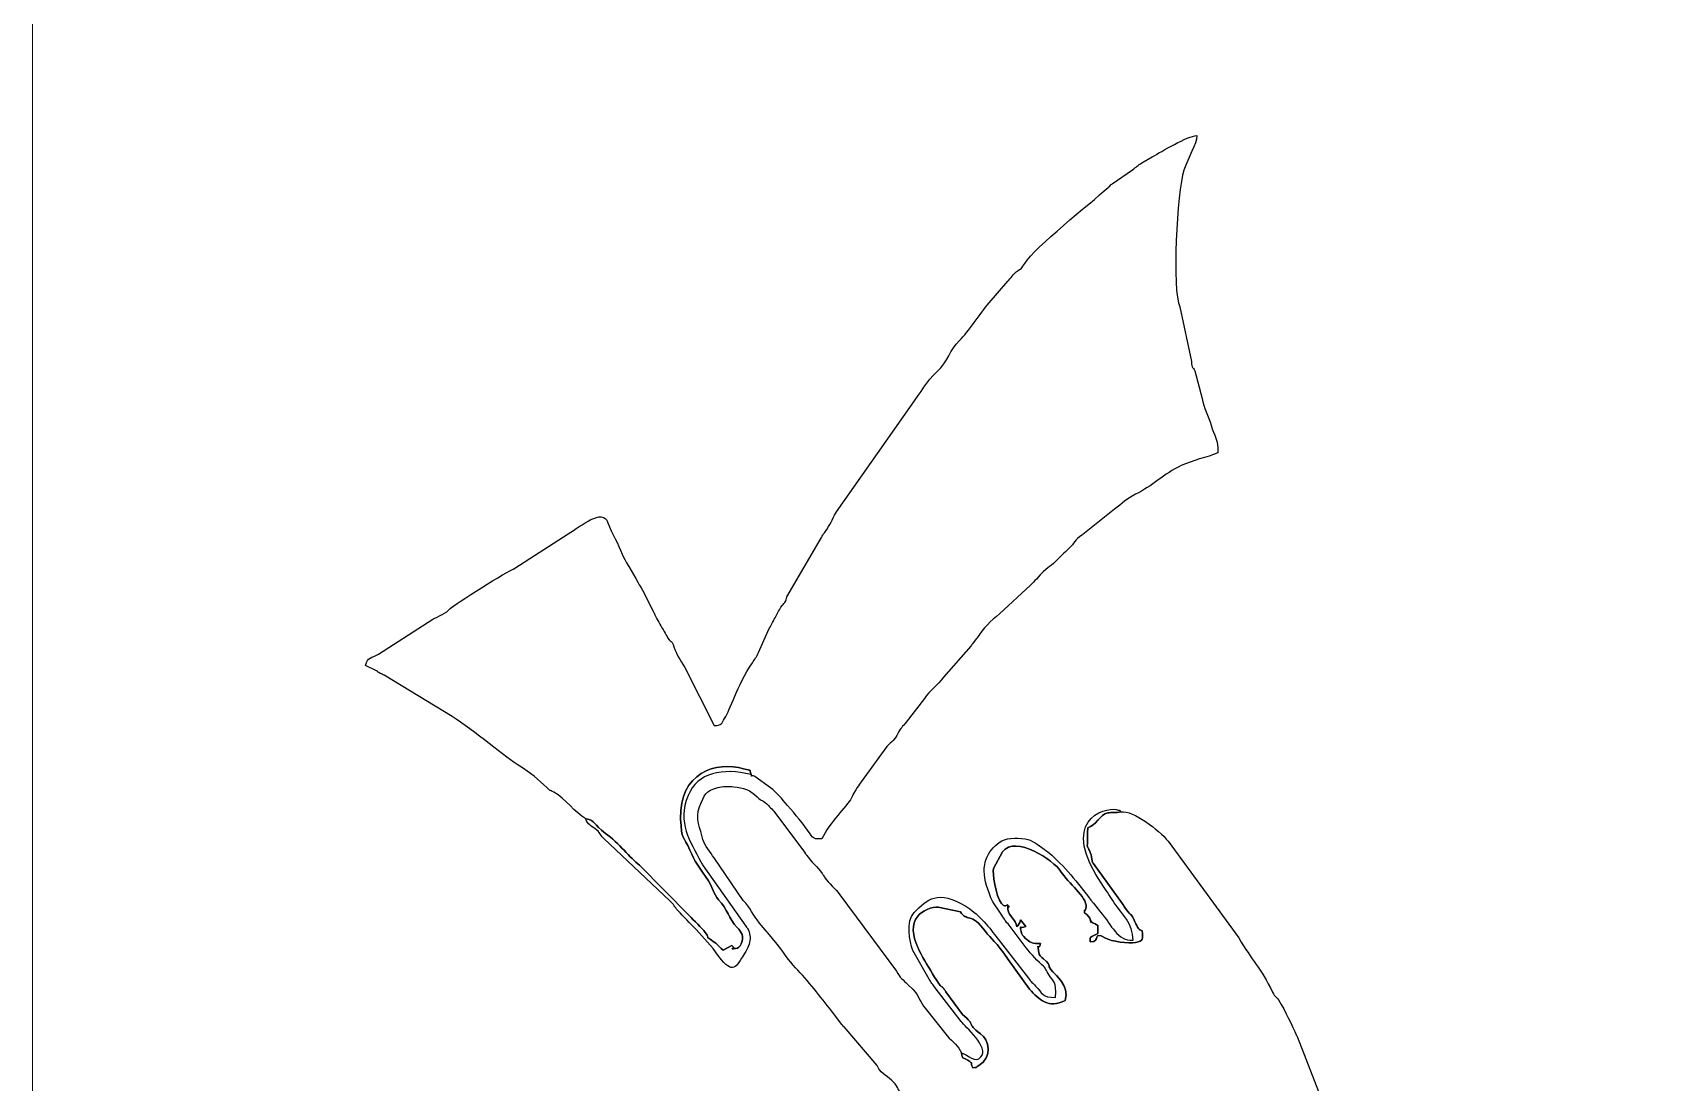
# Model space of a CAD drawing. Header units: millimetres. Extents: x -24 to 99, y -42 to 112.
# Drawn here: x -18.92 to -7.22, y 45.12 to 52.68 of the extents above; entities that cross this region are included whole.
import ezdxf

# ---------------------------------------------------------------- set-up
doc = ezdxf.new("R2010")
doc.units = ezdxf.units.MM
doc.header["$MEASUREMENT"] = 0
doc.layers.add('Layer 1', color=7, linetype='Continuous')

msp = doc.modelspace()

# ---------------------------------------------------------------- linework, layer by layer
at = {"layer": 'Layer 1', "color": 250, "lineweight": 18}
msp.add_open_spline([(-15.9241, 63.0623), (-15.9241, 63.0623), (17.8759, 63.0623), (17.8759, 63.0623), (19.5282, 63.0623), (20.8759, 61.7146), (20.8759, 60.0623), (20.8759, 60.0623), (20.8759, 26.2623), (20.8759, 26.2623), (20.8759, 24.61), (19.5282, 23.2623), (17.8759, 23.2623), (17.8759, 23.2623), (-15.9241, 23.2623), (-15.9241, 23.2623), (-17.5764, 23.2623), (-18.9241, 24.61), (-18.9241, 26.2623), (-18.9241, 26.2623), (-18.9241, 60.0623), (-18.9241, 60.0623), (-18.9241, 61.7146), (-17.5764, 63.0623), (-15.9241, 63.0623)], degree=3, knots=[0, 0, 0, 0, 0.125, 0.125, 0.125, 0.25, 0.25, 0.25, 0.375, 0.375, 0.375, 0.5, 0.5, 0.5, 0.625, 0.625, 0.625, 0.75, 0.75, 0.75, 0.875, 0.875, 0.875, 1, 1, 1, 1], dxfattribs=at)
at = {"layer": 'Layer 1', "color": 250}
for points, knots in [([(-14.9377, 47.018), (-14.8625, 47.0036), (-14.8876, 46.9781), (-14.7954, 46.9122), (-14.7002, 46.8441), (-14.6152, 46.7337), (-14.5514, 46.6836), (-14.5514, 46.6836), (-14.1923, 46.3209), (-14.1923, 46.3209), (-14.1598, 46.2854), (-14.1008, 46.2319), (-14.0768, 46.1997), (-14.0254, 46.1307), (-14.1048, 46.1959), (-14.0017, 46.1232), (-13.974, 46.1036), (-13.9729, 46.0869), (-13.9472, 46.0732), (-13.9472, 46.0732), (-13.885, 46.1055), (-13.885, 46.1055), (-13.8418, 46.0637), (-13.9179, 46.0886), (-13.8601, 46.0839), (-13.8371, 46.082), (-13.8272, 46.0983), (-13.8187, 46.1176), (-13.7944, 46.1728), (-13.8131, 46.1998), (-13.8479, 46.2357), (-13.9114, 46.3013), (-13.9134, 46.3651), (-13.9815, 46.4355), (-14.0213, 46.4765), (-14.0136, 46.5174), (-14.0744, 46.6015), (-14.1222, 46.6675), (-14.1525, 46.7098), (-14.1873, 46.7916), (-14.2338, 46.9006), (-14.2476, 46.8564), (-14.2542, 47.0181), (-14.2676, 47.3462), (-13.9966, 47.4376), (-13.8002, 47.3773), (-13.7375, 47.3581), (-13.7629, 47.3836), (-13.7467, 47.3365), (-13.7372, 47.3132), (-13.7523, 47.3361), (-13.7206, 47.3232), (-13.7206, 47.3232), (-13.6062, 47.2417), (-13.6062, 47.2417), (-13.5585, 47.2054), (-13.5257, 47.1607), (-13.4849, 47.1139), (-13.4289, 47.0497), (-13.3678, 46.9817), (-13.3221, 46.9094), (-13.3005, 46.8754), (-13.2909, 46.8706), (-13.2369, 46.8733), (-13.1831, 46.9921), (-13.0576, 47.1043), (-13.0235, 47.1679), (-13.0095, 47.194), (-13.0126, 47.1966), (-12.9931, 47.2262), (-12.974, 47.2553), (-12.973, 47.2537), (-12.9547, 47.2849), (-12.9547, 47.2849), (-12.7683, 47.5392), (-12.7683, 47.5392), (-12.7346, 47.5708), (-12.7091, 47.5914), (-12.6886, 47.6331), (-12.6685, 47.6743), (-12.6563, 47.6786), (-12.6294, 47.7137), (-12.6294, 47.7137), (-12.4984, 47.8843), (-12.4984, 47.8843), (-12.457, 47.9451), (-12.4024, 47.9784), (-12.3602, 48.0364), (-12.3602, 48.0364), (-12.1643, 48.2599), (-12.1643, 48.2599), (-12.1545, 48.2723), (-12.1564, 48.2723), (-12.1461, 48.285), (-12.1461, 48.285), (-12.1216, 48.3151), (-12.1216, 48.3151), (-12.1203, 48.3171), (-12.1187, 48.3199), (-12.1175, 48.3219), (-12.077, 48.3863), (-12.0158, 48.445), (-11.9575, 48.4935), (-11.9575, 48.4935), (-11.7335, 48.7005), (-11.7335, 48.7005), (-11.7182, 48.7156), (-11.7042, 48.7282), (-11.6911, 48.7435), (-11.6074, 48.8409), (-11.6038, 48.8183), (-11.5506, 48.8728), (-11.5171, 48.907), (-11.4926, 48.9309), (-11.4579, 48.9628), (-11.4143, 49.0031), (-11.4154, 49.0274), (-11.3632, 49.0606), (-11.3612, 49.0618), (-11.3585, 49.0635), (-11.3566, 49.0648), (-11.3566, 49.0648), (-11.1286, 49.2471), (-11.1286, 49.2471), (-11.0707, 49.2891), (-11.0452, 49.3212), (-10.9772, 49.3543), (-10.8562, 49.4131), (-10.7729, 49.5016), (-10.6474, 49.5609), (-10.5675, 49.5986), (-10.463, 49.6189), (-10.3838, 49.6537), (-10.3767, 49.7445), (-10.4106, 49.778), (-10.4322, 49.8521), (-10.4501, 49.9136), (-10.4867, 49.9811), (-10.4978, 50.0439), (-10.4978, 50.0439), (-10.5495, 50.2427), (-10.5495, 50.2427), (-10.5643, 50.2782), (-10.5703, 50.2523), (-10.5745, 50.3109), (-10.5745, 50.3109), (-10.6582, 50.705), (-10.6582, 50.705), (-10.7148, 50.8169), (-10.6801, 51.5347), (-10.6282, 51.6876), (-10.596, 51.7826), (-10.536, 51.8743), (-10.5354, 51.9365), (-10.6022, 51.9353), (-10.7888, 51.8216), (-10.857, 51.7839), (-10.857, 51.7839), (-10.9315, 51.7395), (-10.9315, 51.7395), (-10.9607, 51.7236), (-10.9708, 51.7103), (-10.9997, 51.69), (-10.9997, 51.69), (-11.1459, 51.5889), (-11.1459, 51.5889), (-11.1475, 51.5875), (-11.1497, 51.5852), (-11.1513, 51.5838), (-11.1513, 51.5838), (-11.1675, 51.5681), (-11.1675, 51.5681), (-11.1692, 51.5666), (-11.1716, 51.5645), (-11.1732, 51.563), (-11.3101, 51.4411), (-11.698, 51.1386), (-11.7754, 51.0153), (-11.8153, 50.9518), (-11.7901, 50.9928), (-11.8371, 50.9553), (-11.8523, 50.9432), (-11.877, 50.9078), (-11.8975, 50.8878), (-11.8975, 50.8878), (-12.0323, 50.7317), (-12.0323, 50.7317), (-12.0967, 50.6563), (-12.1797, 50.525), (-12.2458, 50.461), (-12.3162, 50.3928), (-12.3267, 50.3132), (-12.4077, 50.2365), (-12.4799, 50.1682), (-12.5263, 50.0839), (-12.586, 50.0043), (-12.586, 50.0043), (-13.1312, 49.2288), (-13.1312, 49.2288), (-13.1737, 49.1542), (-13.1652, 49.1503), (-13.2187, 49.0776), (-13.2268, 49.0665), (-13.232, 49.0543), (-13.2385, 49.0441), (-13.2385, 49.0441), (-13.4881, 48.6161), (-13.4881, 48.6161), (-13.4974, 48.5926), (-13.4912, 48.5974), (-13.5041, 48.5763), (-13.5137, 48.5609), (-13.5179, 48.5646), (-13.5322, 48.5414), (-13.5474, 48.517), (-13.559, 48.4907), (-13.5742, 48.4652), (-13.5865, 48.4447), (-13.5802, 48.4551), (-13.5926, 48.4301), (-13.6034, 48.4081), (-13.6059, 48.4044), (-13.6157, 48.3877), (-13.6157, 48.3877), (-13.6944, 48.2157), (-13.6944, 48.2157), (-13.7061, 48.1841), (-13.7204, 48.1667), (-13.737, 48.1415), (-13.8506, 47.9686), (-13.8939, 47.8086), (-13.9377, 47.7395), (-13.9587, 47.7063), (-13.9576, 47.6877), (-14.0118, 47.6906), (-14.0118, 47.6906), (-14.2251, 48.1074), (-14.2251, 48.1074), (-14.2564, 48.1591), (-14.2852, 48.2029), (-14.3025, 48.2553), (-14.3209, 48.311), (-14.3119, 48.2766), (-14.3369, 48.3068), (-14.3532, 48.3264), (-14.3527, 48.3329), (-14.3654, 48.3541), (-14.375, 48.3701), (-14.3868, 48.3886), (-14.3976, 48.4073), (-14.4171, 48.4415), (-14.4348, 48.4744), (-14.4521, 48.5139), (-14.4521, 48.5139), (-14.5289, 48.6638), (-14.5289, 48.6638), (-14.5426, 48.6931), (-14.5479, 48.6915), (-14.5611, 48.7176), (-14.6018, 48.7982), (-14.661, 48.8787), (-14.6762, 48.9241), (-14.7011, 48.9989), (-14.7496, 49.0687), (-14.778, 49.1493), (-14.8167, 49.2591), (-14.9704, 49.1257), (-15.0636, 49.0703), (-15.0636, 49.0703), (-15.4486, 48.8223), (-15.4486, 48.8223), (-15.4948, 48.8028), (-15.8861, 48.5642), (-15.9143, 48.5309), (-15.9404, 48.5001), (-16.0047, 48.4752), (-16.0388, 48.4542), (-16.0388, 48.4542), (-16.4321, 48.2027), (-16.4321, 48.2027), (-16.48, 48.1737), (-16.5116, 48.1852), (-16.5241, 48.1222), (-16.5241, 48.1222), (-16.4445, 48.0827), (-16.4445, 48.0827), (-16.4216, 48.0659), (-16.4523, 48.0839), (-16.4184, 48.065), (-16.4069, 48.0587), (-16.4012, 48.0574), (-16.3897, 48.0509), (-16.3897, 48.0509), (-15.9012, 47.7544), (-15.9012, 47.7544), (-15.7445, 47.6583), (-15.5089, 47.4529), (-15.4122, 47.396), (-15.3411, 47.3541), (-15.2765, 47.2963), (-15.2193, 47.2421), (-15.1888, 47.2133), (-15.2054, 47.23), (-15.1672, 47.2093), (-15.0861, 47.1653), (-15.0153, 47.061), (-14.9377, 47.018)], [0, 0, 0, 0, 0.0098039, 0.0098039, 0.0098039, 0.0196078, 0.0196078, 0.0196078, 0.0294118, 0.0294118, 0.0294118, 0.0392157, 0.0392157, 0.0392157, 0.0490196, 0.0490196, 0.0490196, 0.0588235, 0.0588235, 0.0588235, 0.0686275, 0.0686275, 0.0686275, 0.0784314, 0.0784314, 0.0784314, 0.0882353, 0.0882353, 0.0882353, 0.0980392, 0.0980392, 0.0980392, 0.1078431, 0.1078431, 0.1078431, 0.1176471, 0.1176471, 0.1176471, 0.127451, 0.127451, 0.127451, 0.1372549, 0.1372549, 0.1372549, 0.1470588, 0.1470588, 0.1470588, 0.1568627, 0.1568627, 0.1568627, 0.1666667, 0.1666667, 0.1666667, 0.1764706, 0.1764706, 0.1764706, 0.1862745, 0.1862745, 0.1862745, 0.1960784, 0.1960784, 0.1960784, 0.2058824, 0.2058824, 0.2058824, 0.2156863, 0.2156863, 0.2156863, 0.2254902, 0.2254902, 0.2254902, 0.2352941, 0.2352941, 0.2352941, 0.245098, 0.245098, 0.245098, 0.254902, 0.254902, 0.254902, 0.2647059, 0.2647059, 0.2647059, 0.2745098, 0.2745098, 0.2745098, 0.2843137, 0.2843137, 0.2843137, 0.2941176, 0.2941176, 0.2941176, 0.3039216, 0.3039216, 0.3039216, 0.3137255, 0.3137255, 0.3137255, 0.3235294, 0.3235294, 0.3235294, 0.3333333, 0.3333333, 0.3333333, 0.3431373, 0.3431373, 0.3431373, 0.3529412, 0.3529412, 0.3529412, 0.3627451, 0.3627451, 0.3627451, 0.372549, 0.372549, 0.372549, 0.3823529, 0.3823529, 0.3823529, 0.3921569, 0.3921569, 0.3921569, 0.4019608, 0.4019608, 0.4019608, 0.4117647, 0.4117647, 0.4117647, 0.4215686, 0.4215686, 0.4215686, 0.4313725, 0.4313725, 0.4313725, 0.4411765, 0.4411765, 0.4411765, 0.4509804, 0.4509804, 0.4509804, 0.4607843, 0.4607843, 0.4607843, 0.4705882, 0.4705882, 0.4705882, 0.4803922, 0.4803922, 0.4803922, 0.4901961, 0.4901961, 0.4901961, 0.5, 0.5, 0.5, 0.5098039, 0.5098039, 0.5098039, 0.5196078, 0.5196078, 0.5196078, 0.5294118, 0.5294118, 0.5294118, 0.5392157, 0.5392157, 0.5392157, 0.5490196, 0.5490196, 0.5490196, 0.5588235, 0.5588235, 0.5588235, 0.5686275, 0.5686275, 0.5686275, 0.5784314, 0.5784314, 0.5784314, 0.5882353, 0.5882353, 0.5882353, 0.5980392, 0.5980392, 0.5980392, 0.6078431, 0.6078431, 0.6078431, 0.6176471, 0.6176471, 0.6176471, 0.627451, 0.627451, 0.627451, 0.6372549, 0.6372549, 0.6372549, 0.6470588, 0.6470588, 0.6470588, 0.6568627, 0.6568627, 0.6568627, 0.6666667, 0.6666667, 0.6666667, 0.6764706, 0.6764706, 0.6764706, 0.6862745, 0.6862745, 0.6862745, 0.6960784, 0.6960784, 0.6960784, 0.7058824, 0.7058824, 0.7058824, 0.7156863, 0.7156863, 0.7156863, 0.7254902, 0.7254902, 0.7254902, 0.7352941, 0.7352941, 0.7352941, 0.745098, 0.745098, 0.745098, 0.754902, 0.754902, 0.754902, 0.7647059, 0.7647059, 0.7647059, 0.7745098, 0.7745098, 0.7745098, 0.7843137, 0.7843137, 0.7843137, 0.7941176, 0.7941176, 0.7941176, 0.8039216, 0.8039216, 0.8039216, 0.8137255, 0.8137255, 0.8137255, 0.8235294, 0.8235294, 0.8235294, 0.8333333, 0.8333333, 0.8333333, 0.8431373, 0.8431373, 0.8431373, 0.8529412, 0.8529412, 0.8529412, 0.8627451, 0.8627451, 0.8627451, 0.872549, 0.872549, 0.872549, 0.8823529, 0.8823529, 0.8823529, 0.8921569, 0.8921569, 0.8921569, 0.9019608, 0.9019608, 0.9019608, 0.9117647, 0.9117647, 0.9117647, 0.9215686, 0.9215686, 0.9215686, 0.9313725, 0.9313725, 0.9313725, 0.9411765, 0.9411765, 0.9411765, 0.9509804, 0.9509804, 0.9509804, 0.9607843, 0.9607843, 0.9607843, 0.9705882, 0.9705882, 0.9705882, 0.9803922, 0.9803922, 0.9803922, 0.9901961, 0.9901961, 0.9901961, 1, 1, 1, 1]), ([(-14.9377, 47.018), (-14.9228, 46.9755), (-14.8994, 46.9674), (-14.8699, 46.9459), (-14.8314, 46.9177), (-14.8396, 46.9094), (-14.8085, 46.8769), (-14.8085, 46.8769), (-14.333, 46.4278), (-14.333, 46.4278), (-14.2982, 46.3972), (-14.3011, 46.3864), (-14.2741, 46.3576), (-14.2323, 46.313), (-14.1863, 46.2659), (-14.1424, 46.2201), (-14.1424, 46.2201), (-14.0198, 46.0844), (-14.0198, 46.0844), (-13.8969, 45.902), (-13.8695, 45.9263), (-13.8154, 46.0139), (-13.8012, 46.037), (-13.7687, 46.0862), (-13.7605, 46.1148), (-13.7503, 46.15), (-13.7502, 46.1815), (-13.766, 46.2157), (-13.775, 46.2352), (-13.7762, 46.2338), (-13.7846, 46.2445), (-13.7846, 46.2445), (-14.092, 46.6793), (-14.092, 46.6793), (-14.101, 46.6923), (-14.0993, 46.691), (-14.1079, 46.7078), (-14.185, 46.8574), (-14.2823, 46.9866), (-14.2007, 47.186), (-14.133, 47.3513), (-13.9519, 47.3867), (-13.7467, 47.3365), (-13.7629, 47.3836), (-13.7375, 47.3581), (-13.8002, 47.3773), (-13.9966, 47.4376), (-14.2676, 47.3462), (-14.2542, 47.0181), (-14.2476, 46.8564), (-14.2338, 46.9006), (-14.1873, 46.7916), (-14.1525, 46.7098), (-14.1222, 46.6675), (-14.0744, 46.6015), (-14.0136, 46.5174), (-14.0213, 46.4765), (-13.9815, 46.4355), (-13.9134, 46.3651), (-13.9114, 46.3013), (-13.8479, 46.2357), (-13.8131, 46.1998), (-13.7944, 46.1728), (-13.8187, 46.1176), (-13.8272, 46.0983), (-13.8371, 46.082), (-13.8601, 46.0839), (-13.9179, 46.0886), (-13.8418, 46.0637), (-13.885, 46.1055), (-13.885, 46.1055), (-13.9472, 46.0732), (-13.9472, 46.0732), (-13.9729, 46.0869), (-13.974, 46.1036), (-14.0017, 46.1232), (-14.1048, 46.1959), (-14.0254, 46.1307), (-14.0768, 46.1997), (-14.1008, 46.2319), (-14.1598, 46.2854), (-14.1923, 46.3209), (-14.1923, 46.3209), (-14.5514, 46.6836), (-14.5514, 46.6836), (-14.6152, 46.7337), (-14.7002, 46.8441), (-14.7954, 46.9122), (-14.8876, 46.9781), (-14.8625, 47.0036), (-14.9377, 47.018)], [0, 0, 0, 0, 0.0333333, 0.0333333, 0.0333333, 0.0666667, 0.0666667, 0.0666667, 0.1, 0.1, 0.1, 0.1333333, 0.1333333, 0.1333333, 0.1666667, 0.1666667, 0.1666667, 0.2, 0.2, 0.2, 0.2333333, 0.2333333, 0.2333333, 0.2666667, 0.2666667, 0.2666667, 0.3, 0.3, 0.3, 0.3333333, 0.3333333, 0.3333333, 0.3666667, 0.3666667, 0.3666667, 0.4, 0.4, 0.4, 0.4333333, 0.4333333, 0.4333333, 0.4666667, 0.4666667, 0.4666667, 0.5, 0.5, 0.5, 0.5333333, 0.5333333, 0.5333333, 0.5666667, 0.5666667, 0.5666667, 0.6, 0.6, 0.6, 0.6333333, 0.6333333, 0.6333333, 0.6666667, 0.6666667, 0.6666667, 0.7, 0.7, 0.7, 0.7333333, 0.7333333, 0.7333333, 0.7666667, 0.7666667, 0.7666667, 0.8, 0.8, 0.8, 0.8333333, 0.8333333, 0.8333333, 0.8666667, 0.8666667, 0.8666667, 0.9, 0.9, 0.9, 0.9333333, 0.9333333, 0.9333333, 0.9666667, 0.9666667, 0.9666667, 1, 1, 1, 1]), ([(-11.0815, 47.0671), (-11.1194, 47.0598), (-11.1487, 47.0659), (-11.1774, 47.0601), (-11.2318, 47.049), (-11.2628, 46.9664), (-11.3212, 46.9535), (-11.3244, 46.738), (-11.3315, 46.8655), (-11.297, 46.7585), (-11.2905, 46.7383), (-11.2905, 46.7158), (-11.2857, 46.7041), (-11.285, 46.7023), (-11.2836, 46.6996), (-11.2827, 46.6979), (-11.2827, 46.6979), (-11.0715, 46.4055), (-11.0715, 46.4055), (-11.0006, 46.2959), (-11.0196, 46.3577), (-10.9869, 46.2882), (-10.9795, 46.2725), (-10.9712, 46.2504), (-10.9616, 46.2371), (-10.9393, 46.2064), (-10.9599, 46.228), (-10.9281, 46.2109), (-10.9258, 46.1536), (-10.9195, 46.1367), (-10.9759, 46.1273), (-11.0287, 46.1185), (-11.151, 46.135), (-11.1937, 46.1587), (-11.298, 46.2165), (-11.2159, 46.1303), (-11.3038, 46.1317), (-11.3046, 46.1742), (-11.3077, 46.1566), (-11.292, 46.17), (-11.292, 46.17), (-11.2494, 46.1926), (-11.2494, 46.1926), (-11.2494, 46.1926), (-11.249, 46.2512), (-11.249, 46.2512), (-11.2549, 46.2548), (-11.2838, 46.2681), (-11.285, 46.269), (-11.3275, 46.3001), (-11.2754, 46.2455), (-11.303, 46.291), (-11.3074, 46.2982), (-11.299, 46.2908), (-11.3148, 46.3135), (-11.3148, 46.3135), (-11.3249, 46.3259), (-11.3249, 46.3259), (-11.3255, 46.3265), (-11.3435, 46.3389), (-11.3449, 46.3401), (-11.3421, 46.3835), (-11.3435, 46.3422), (-11.3382, 46.3615), (-11.3382, 46.3615), (-11.3328, 46.3833), (-11.3328, 46.3833), (-11.3274, 46.4551), (-11.4606, 46.5556), (-11.5162, 46.6406), (-11.5659, 46.7167), (-11.8389, 46.9034), (-11.9355, 46.781), (-11.9355, 46.781), (-12.0007, 46.6605), (-12.0007, 46.6605), (-12.0077, 46.6342), (-11.9849, 46.4596), (-11.9419, 46.4073), (-11.9086, 46.3667), (-11.9029, 46.4156), (-11.8941, 46.3904), (-11.8797, 46.349), (-11.9051, 46.4425), (-11.8961, 46.3646), (-11.8903, 46.3141), (-11.8409, 46.2981), (-11.8321, 46.2392), (-11.8295, 46.2417), (-11.8271, 46.2455), (-11.8255, 46.2479), (-11.8255, 46.2479), (-11.8107, 46.2719), (-11.8107, 46.2719), (-11.8095, 46.2745), (-11.8069, 46.2874), (-11.8046, 46.2915), (-11.8046, 46.2915), (-11.7667, 46.2432), (-11.7667, 46.2432), (-11.8179, 46.2173), (-11.8094, 46.2672), (-11.8017, 46.2075), (-11.7991, 46.1875), (-11.7843, 46.1722), (-11.7714, 46.1594), (-11.7392, 46.1275), (-11.7202, 46.1176), (-11.6605, 46.1199), (-11.6753, 46.053), (-11.6866, 46.1493), (-11.6756, 46.0661), (-11.6709, 46.0302), (-11.6585, 46.0256), (-11.6406, 46.0096), (-11.5684, 45.9455), (-11.6248, 45.971), (-11.5728, 45.9157), (-11.554, 45.8956), (-11.4534, 45.82), (-11.4826, 45.7101), (-11.606, 45.65), (-11.6713, 45.7145), (-11.7397, 45.7916), (-11.7397, 45.7916), (-11.8942, 46.0049), (-11.8942, 46.0049), (-11.9838, 46.1385), (-12.0169, 46.1511), (-12.0576, 46.2064), (-12.1624, 46.3489), (-12.1928, 46.2741), (-12.2388, 46.3474), (-12.2388, 46.3474), (-12.3978, 46.3818), (-12.3978, 46.3818), (-12.4431, 46.3876), (-12.5168, 46.3533), (-12.5463, 46.3175), (-12.6452, 46.1973), (-12.4836, 45.9818), (-12.4541, 45.9286), (-12.3652, 45.7681), (-12.379, 45.8354), (-12.3429, 45.7713), (-12.3429, 45.7713), (-12.2242, 45.6084), (-12.2242, 45.6084), (-12.1168, 45.5231), (-12.2063, 45.5535), (-12.0929, 45.4707), (-12.0348, 45.4282), (-12.0034, 45.3011), (-12.1067, 45.2415), (-12.1445, 45.2197), (-12.0998, 45.2304), (-12.1498, 45.2246), (-12.1756, 45.272), (-12.136, 45.2487), (-12.1853, 45.2792), (-12.2284, 45.3057), (-12.2232, 45.2831), (-12.2309, 45.3322), (-12.2515, 45.3825), (-12.292, 45.4094), (-12.3346, 45.456), (-12.3346, 45.456), (-12.4918, 45.6534), (-12.4918, 45.6534), (-12.5272, 45.6933), (-12.5387, 45.7439), (-12.5709, 45.7794), (-12.5991, 45.8105), (-12.567, 45.7762), (-12.5866, 45.795), (-12.5866, 45.795), (-12.6089, 45.816), (-12.6089, 45.816), (-12.6105, 45.8177), (-12.6127, 45.82), (-12.6143, 45.8217), (-12.6538, 45.8632), (-12.6738, 45.869), (-12.6996, 45.9204), (-12.6996, 45.9204), (-13.1078, 46.4704), (-13.1078, 46.4704), (-13.1365, 46.5177), (-13.1879, 46.5502), (-13.2171, 46.5965), (-13.2188, 46.5993), (-13.2233, 46.6078), (-13.2251, 46.6105), (-13.2263, 46.6126), (-13.2279, 46.6154), (-13.2293, 46.6174), (-13.2306, 46.6193), (-13.2324, 46.622), (-13.2337, 46.6238), (-13.2686, 46.6731), (-13.3134, 46.7068), (-13.3472, 46.7559), (-13.3485, 46.7578), (-13.3602, 46.775), (-13.3605, 46.7754), (-13.3605, 46.7754), (-13.5769, 47.0655), (-13.5769, 47.0655), (-13.5938, 47.084), (-13.6178, 47.1104), (-13.6344, 47.1265), (-13.6667, 47.1578), (-13.6684, 47.1398), (-13.7035, 47.1755), (-13.7518, 47.2247), (-13.801, 47.2428), (-13.8717, 47.249), (-13.9089, 47.2522), (-13.9531, 47.2513), (-13.9861, 47.2425), (-14.0765, 47.2185), (-14.0821, 47.1913), (-14.1183, 47.1031), (-14.1512, 47.023), (-14.1122, 46.9449), (-14.0935, 46.8691), (-14.0826, 46.825), (-14.0384, 46.7764), (-14.0133, 46.7366), (-14.0133, 46.7366), (-13.8041, 46.4299), (-13.8041, 46.4299), (-13.7501, 46.3776), (-13.735, 46.3273), (-13.6856, 46.2675), (-13.6856, 46.2675), (-13.6317, 46.2028), (-13.6317, 46.2028), (-13.6303, 46.2009), (-13.6285, 46.1983), (-13.6272, 46.1965), (-13.6272, 46.1965), (-13.5594, 46.1142), (-13.5594, 46.1142), (-13.5104, 46.0577), (-13.4749, 45.9944), (-13.427, 45.9458), (-13.335, 45.8525), (-13.2463, 45.7351), (-13.1677, 45.6342), (-13.1677, 45.6342), (-13.093, 45.537), (-13.093, 45.537), (-13.0909, 45.5347), (-13.0845, 45.5284), (-13.0824, 45.526), (-13.0809, 45.5243), (-13.0787, 45.5219), (-13.0772, 45.5201), (-13.0772, 45.5201), (-12.8393, 45.2411), (-12.8393, 45.2411), (-12.8237, 45.2186), (-12.8285, 45.2154), (-12.8092, 45.1961), (-12.774, 45.1609), (-12.7211, 45.1355), (-12.6979, 45.0945), (-12.6772, 45.0581), (-12.6967, 45.0814), (-12.6689, 45.0464), (-12.6576, 45.0323), (-12.6476, 45.0197), (-12.6353, 45.0047), (-12.6353, 45.0047), (-12.3838, 44.6743), (-12.3838, 44.6743), (-12.348, 44.6387), (-12.3356, 44.5799), (-12.3057, 44.5372), (-12.2932, 44.5193), (-12.3015, 44.5404), (-12.2926, 44.5166), (-12.282, 44.488), (-12.2862, 44.5089), (-12.2862, 44.474), (-12.3624, 44.4759), (-12.4979, 44.5356), (-12.5678, 44.5679), (-12.6694, 44.615), (-12.8044, 44.7227), (-12.9569, 44.7251), (-13.0753, 44.727), (-13.1358, 44.689), (-13.2097, 44.6135), (-13.2407, 44.582), (-13.2685, 44.4302), (-13.1754, 44.3354), (-13.1575, 44.3172), (-13.1503, 44.3108), (-13.1303, 44.2945), (-13.1303, 44.2945), (-12.9203, 44.1405), (-12.9203, 44.1405), (-12.9198, 44.1403), (-12.8916, 44.1274), (-12.89, 44.1264), (-12.8878, 44.1251), (-12.8852, 44.1234), (-12.8831, 44.122), (-12.7681, 44.0445), (-12.8007, 44.0797), (-12.704, 44.0328), (-12.704, 44.0328), (-12.5543, 43.9555), (-12.5543, 43.9555), (-12.4224, 43.8605), (-12.4978, 43.9141), (-12.37, 43.8517), (-12.37, 43.8517), (-11.797, 43.5088), (-11.797, 43.5088), (-11.7627, 43.4851), (-11.7175, 43.4636), (-11.6787, 43.4452), (-11.5887, 43.4024), (-11.5284, 43.3491), (-11.4518, 43.2938), (-11.4296, 43.2777), (-11.4468, 43.2901), (-11.4261, 43.2771), (-11.4122, 43.2684), (-11.4129, 43.2688), (-11.3996, 43.26), (-11.3791, 43.2466), (-11.362, 43.2337), (-11.331, 43.2339), (-11.2868, 43.234), (-11.2583, 43.2819), (-11.2248, 43.3064), (-11.1827, 43.3371), (-11.1622, 43.3672), (-11.1264, 43.3903), (-11.1231, 43.3925), (-11.1007, 43.4059), (-11.0997, 43.4068), (-11.0173, 43.4737), (-11.1114, 43.4184), (-11.0161, 43.4646), (-10.9889, 43.4778), (-10.9455, 43.5231), (-10.9133, 43.5444), (-10.9133, 43.5444), (-10.3517, 43.9936), (-10.3517, 43.9936), (-10.2774, 44.0544), (-10.1593, 44.1384), (-10.0963, 44.2002), (-10.036, 44.2595), (-9.9024, 44.3349), (-9.833, 44.3996), (-9.7501, 44.4769), (-9.6574, 44.5269), (-9.5752, 44.6053), (-9.519, 44.659), (-9.5378, 44.7301), (-9.5631, 44.8064), (-9.5631, 44.8064), (-9.8123, 45.4507), (-9.8123, 45.4507), (-9.8135, 45.4531), (-9.8148, 45.4558), (-9.816, 45.4582), (-9.8479, 45.5274), (-9.8944, 45.6312), (-9.9475, 45.7133), (-9.9705, 45.749), (-9.9683, 45.7281), (-9.989, 45.7696), (-10.0779, 45.9477), (-10.135, 45.9932), (-10.233, 46.1609), (-10.233, 46.1609), (-10.7412, 46.8565), (-10.7412, 46.8565), (-10.8085, 46.9372), (-10.9946, 47.081), (-11.0815, 47.0671)], [0, 0, 0, 0, 0.0077519, 0.0077519, 0.0077519, 0.0155039, 0.0155039, 0.0155039, 0.0232558, 0.0232558, 0.0232558, 0.0310078, 0.0310078, 0.0310078, 0.0387597, 0.0387597, 0.0387597, 0.0465116, 0.0465116, 0.0465116, 0.0542636, 0.0542636, 0.0542636, 0.0620155, 0.0620155, 0.0620155, 0.0697674, 0.0697674, 0.0697674, 0.0775194, 0.0775194, 0.0775194, 0.0852713, 0.0852713, 0.0852713, 0.0930233, 0.0930233, 0.0930233, 0.1007752, 0.1007752, 0.1007752, 0.1085271, 0.1085271, 0.1085271, 0.1162791, 0.1162791, 0.1162791, 0.124031, 0.124031, 0.124031, 0.1317829, 0.1317829, 0.1317829, 0.1395349, 0.1395349, 0.1395349, 0.1472868, 0.1472868, 0.1472868, 0.1550388, 0.1550388, 0.1550388, 0.1627907, 0.1627907, 0.1627907, 0.1705426, 0.1705426, 0.1705426, 0.1782946, 0.1782946, 0.1782946, 0.1860465, 0.1860465, 0.1860465, 0.1937984, 0.1937984, 0.1937984, 0.2015504, 0.2015504, 0.2015504, 0.2093023, 0.2093023, 0.2093023, 0.2170543, 0.2170543, 0.2170543, 0.2248062, 0.2248062, 0.2248062, 0.2325581, 0.2325581, 0.2325581, 0.2403101, 0.2403101, 0.2403101, 0.248062, 0.248062, 0.248062, 0.255814, 0.255814, 0.255814, 0.2635659, 0.2635659, 0.2635659, 0.2713178, 0.2713178, 0.2713178, 0.2790698, 0.2790698, 0.2790698, 0.2868217, 0.2868217, 0.2868217, 0.2945736, 0.2945736, 0.2945736, 0.3023256, 0.3023256, 0.3023256, 0.3100775, 0.3100775, 0.3100775, 0.3178295, 0.3178295, 0.3178295, 0.3255814, 0.3255814, 0.3255814, 0.3333333, 0.3333333, 0.3333333, 0.3410853, 0.3410853, 0.3410853, 0.3488372, 0.3488372, 0.3488372, 0.3565891, 0.3565891, 0.3565891, 0.3643411, 0.3643411, 0.3643411, 0.372093, 0.372093, 0.372093, 0.379845, 0.379845, 0.379845, 0.3875969, 0.3875969, 0.3875969, 0.3953488, 0.3953488, 0.3953488, 0.4031008, 0.4031008, 0.4031008, 0.4108527, 0.4108527, 0.4108527, 0.4186047, 0.4186047, 0.4186047, 0.4263566, 0.4263566, 0.4263566, 0.4341085, 0.4341085, 0.4341085, 0.4418605, 0.4418605, 0.4418605, 0.4496124, 0.4496124, 0.4496124, 0.4573643, 0.4573643, 0.4573643, 0.4651163, 0.4651163, 0.4651163, 0.4728682, 0.4728682, 0.4728682, 0.4806202, 0.4806202, 0.4806202, 0.4883721, 0.4883721, 0.4883721, 0.496124, 0.496124, 0.496124, 0.503876, 0.503876, 0.503876, 0.5116279, 0.5116279, 0.5116279, 0.5193798, 0.5193798, 0.5193798, 0.5271318, 0.5271318, 0.5271318, 0.5348837, 0.5348837, 0.5348837, 0.5426357, 0.5426357, 0.5426357, 0.5503876, 0.5503876, 0.5503876, 0.5581395, 0.5581395, 0.5581395, 0.5658915, 0.5658915, 0.5658915, 0.5736434, 0.5736434, 0.5736434, 0.5813953, 0.5813953, 0.5813953, 0.5891473, 0.5891473, 0.5891473, 0.5968992, 0.5968992, 0.5968992, 0.6046512, 0.6046512, 0.6046512, 0.6124031, 0.6124031, 0.6124031, 0.620155, 0.620155, 0.620155, 0.627907, 0.627907, 0.627907, 0.6356589, 0.6356589, 0.6356589, 0.6434109, 0.6434109, 0.6434109, 0.6511628, 0.6511628, 0.6511628, 0.6589147, 0.6589147, 0.6589147, 0.6666667, 0.6666667, 0.6666667, 0.6744186, 0.6744186, 0.6744186, 0.6821705, 0.6821705, 0.6821705, 0.6899225, 0.6899225, 0.6899225, 0.6976744, 0.6976744, 0.6976744, 0.7054264, 0.7054264, 0.7054264, 0.7131783, 0.7131783, 0.7131783, 0.7209302, 0.7209302, 0.7209302, 0.7286822, 0.7286822, 0.7286822, 0.7364341, 0.7364341, 0.7364341, 0.744186, 0.744186, 0.744186, 0.751938, 0.751938, 0.751938, 0.7596899, 0.7596899, 0.7596899, 0.7674419, 0.7674419, 0.7674419, 0.7751938, 0.7751938, 0.7751938, 0.7829457, 0.7829457, 0.7829457, 0.7906977, 0.7906977, 0.7906977, 0.7984496, 0.7984496, 0.7984496, 0.8062016, 0.8062016, 0.8062016, 0.8139535, 0.8139535, 0.8139535, 0.8217054, 0.8217054, 0.8217054, 0.8294574, 0.8294574, 0.8294574, 0.8372093, 0.8372093, 0.8372093, 0.8449612, 0.8449612, 0.8449612, 0.8527132, 0.8527132, 0.8527132, 0.8604651, 0.8604651, 0.8604651, 0.8682171, 0.8682171, 0.8682171, 0.875969, 0.875969, 0.875969, 0.8837209, 0.8837209, 0.8837209, 0.8914729, 0.8914729, 0.8914729, 0.8992248, 0.8992248, 0.8992248, 0.9069767, 0.9069767, 0.9069767, 0.9147287, 0.9147287, 0.9147287, 0.9224806, 0.9224806, 0.9224806, 0.9302326, 0.9302326, 0.9302326, 0.9379845, 0.9379845, 0.9379845, 0.9457364, 0.9457364, 0.9457364, 0.9534884, 0.9534884, 0.9534884, 0.9612403, 0.9612403, 0.9612403, 0.9689922, 0.9689922, 0.9689922, 0.9767442, 0.9767442, 0.9767442, 0.9844961, 0.9844961, 0.9844961, 0.9922481, 0.9922481, 0.9922481, 1, 1, 1, 1]), ([(-12.2309, 45.3322), (-12.2232, 45.2831), (-12.2284, 45.3057), (-12.1853, 45.2792), (-12.136, 45.2487), (-12.1756, 45.272), (-12.1498, 45.2246), (-12.0998, 45.2304), (-12.1445, 45.2197), (-12.1067, 45.2415), (-12.0034, 45.3011), (-12.0348, 45.4282), (-12.0929, 45.4707), (-12.2063, 45.5535), (-12.1168, 45.5231), (-12.2242, 45.6084), (-12.2242, 45.6084), (-12.3429, 45.7713), (-12.3429, 45.7713), (-12.379, 45.8354), (-12.3652, 45.7681), (-12.4541, 45.9286), (-12.4836, 45.9818), (-12.6452, 46.1973), (-12.5463, 46.3175), (-12.5168, 46.3533), (-12.4431, 46.3876), (-12.3978, 46.3818), (-12.3978, 46.3818), (-12.2388, 46.3474), (-12.2388, 46.3474), (-12.1928, 46.2741), (-12.1624, 46.3489), (-12.0576, 46.2064), (-12.0169, 46.1511), (-11.9838, 46.1385), (-11.8942, 46.0049), (-11.8942, 46.0049), (-11.7397, 45.7916), (-11.7397, 45.7916), (-11.6713, 45.7145), (-11.606, 45.65), (-11.4826, 45.7101), (-11.4534, 45.82), (-11.554, 45.8956), (-11.5728, 45.9157), (-11.6248, 45.971), (-11.5684, 45.9455), (-11.6406, 46.0096), (-11.6585, 46.0256), (-11.6709, 46.0302), (-11.6756, 46.0661), (-11.6866, 46.1493), (-11.6753, 46.053), (-11.6605, 46.1199), (-11.7202, 46.1176), (-11.7392, 46.1275), (-11.7714, 46.1594), (-11.7843, 46.1722), (-11.7991, 46.1875), (-11.8017, 46.2075), (-11.8094, 46.2672), (-11.8179, 46.2173), (-11.7667, 46.2432), (-11.7667, 46.2432), (-11.8046, 46.2915), (-11.8046, 46.2915), (-11.8069, 46.2874), (-11.8095, 46.2745), (-11.8107, 46.2719), (-11.8107, 46.2719), (-11.8255, 46.2479), (-11.8255, 46.2479), (-11.8271, 46.2455), (-11.8295, 46.2417), (-11.8321, 46.2392), (-11.8409, 46.2981), (-11.8903, 46.3141), (-11.8961, 46.3646), (-11.9051, 46.4425), (-11.8797, 46.349), (-11.8941, 46.3904), (-11.9029, 46.4156), (-11.9086, 46.3667), (-11.9419, 46.4073), (-11.9849, 46.4596), (-12.0077, 46.6342), (-12.0007, 46.6605), (-12.0007, 46.6605), (-11.9355, 46.781), (-11.9355, 46.781), (-11.8389, 46.9034), (-11.5659, 46.7167), (-11.5162, 46.6406), (-11.4606, 46.5556), (-11.3274, 46.4551), (-11.3328, 46.3833), (-11.3328, 46.3833), (-11.3382, 46.3615), (-11.3382, 46.3615), (-11.3435, 46.3422), (-11.3421, 46.3835), (-11.3449, 46.3401), (-11.3435, 46.3389), (-11.3255, 46.3265), (-11.3249, 46.3259), (-11.3249, 46.3259), (-11.3148, 46.3135), (-11.3148, 46.3135), (-11.299, 46.2908), (-11.3074, 46.2982), (-11.303, 46.291), (-11.2754, 46.2455), (-11.3275, 46.3001), (-11.285, 46.269), (-11.2838, 46.2681), (-11.2549, 46.2548), (-11.249, 46.2512), (-11.249, 46.2512), (-11.2494, 46.1926), (-11.2494, 46.1926), (-11.2494, 46.1926), (-11.292, 46.17), (-11.292, 46.17), (-11.3077, 46.1566), (-11.3046, 46.1742), (-11.3038, 46.1317), (-11.2159, 46.1303), (-11.298, 46.2165), (-11.1937, 46.1587), (-11.151, 46.135), (-11.0287, 46.1185), (-10.9759, 46.1273), (-10.9195, 46.1367), (-10.9258, 46.1536), (-10.9281, 46.2109), (-10.9599, 46.228), (-10.9393, 46.2064), (-10.9616, 46.2371), (-10.9712, 46.2504), (-10.9795, 46.2725), (-10.9869, 46.2882), (-11.0196, 46.3577), (-11.0006, 46.2959), (-11.0715, 46.4055), (-11.0715, 46.4055), (-11.2827, 46.6979), (-11.2827, 46.6979), (-11.2836, 46.6996), (-11.285, 46.7023), (-11.2857, 46.7041), (-11.2905, 46.7158), (-11.2905, 46.7383), (-11.297, 46.7585), (-11.3315, 46.8655), (-11.3244, 46.738), (-11.3212, 46.9535), (-11.2628, 46.9664), (-11.2318, 47.049), (-11.1774, 47.0601), (-11.1487, 47.0659), (-11.1194, 47.0598), (-11.0815, 47.0671), (-11.1004, 47.0834), (-11.0694, 47.0739), (-11.1171, 47.0842), (-11.196, 47.1012), (-11.5452, 47.0103), (-11.2065, 46.5303), (-11.1808, 46.4939), (-11.158, 46.4558), (-11.1295, 46.4126), (-11.0766, 46.3325), (-10.9941, 46.2658), (-10.9948, 46.1449), (-11.1058, 46.1344), (-11.1492, 46.2525), (-11.2284, 46.3467), (-11.3191, 46.4544), (-11.4159, 46.5946), (-11.5214, 46.6993), (-11.5607, 46.7384), (-11.5994, 46.7759), (-11.636, 46.8004), (-11.6791, 46.8294), (-11.7206, 46.867), (-11.7729, 46.8739), (-11.841, 46.8828), (-11.9138, 46.8814), (-11.9589, 46.848), (-12.0403, 46.7877), (-12.0981, 46.6868), (-12.0494, 46.537), (-11.997, 46.3761), (-11.9967, 46.4188), (-11.9391, 46.3242), (-11.9169, 46.2877), (-11.9177, 46.2886), (-11.8956, 46.2606), (-11.8161, 46.1599), (-11.7485, 46.054), (-11.6517, 45.9667), (-11.6154, 45.9339), (-11.6312, 45.946), (-11.6061, 45.9035), (-11.5621, 45.8293), (-11.547, 45.8574), (-11.5523, 45.7319), (-11.6522, 45.73), (-11.6471, 45.7603), (-11.6967, 45.8139), (-11.7183, 45.8372), (-11.7285, 45.8414), (-11.7489, 45.8708), (-11.7489, 45.8708), (-11.9834, 46.1723), (-11.9834, 46.1723), (-12.0334, 46.2423), (-12.1245, 46.344), (-12.1983, 46.3879), (-12.4029, 46.5096), (-12.4782, 46.4397), (-12.5713, 46.3425), (-12.6316, 46.2796), (-12.6064, 46.1339), (-12.5804, 46.0708), (-12.5804, 46.0708), (-12.4648, 45.8635), (-12.4648, 45.8635), (-12.4504, 45.842), (-12.4366, 45.8227), (-12.4202, 45.8004), (-12.4202, 45.8004), (-12.2321, 45.5575), (-12.2321, 45.5575), (-12.209, 45.5264), (-12.0255, 45.369), (-12.0916, 45.3031), (-12.1302, 45.2554), (-12.1836, 45.3183), (-12.2309, 45.3322)], [0, 0, 0, 0, 0.0125, 0.0125, 0.0125, 0.025, 0.025, 0.025, 0.0375, 0.0375, 0.0375, 0.05, 0.05, 0.05, 0.0625, 0.0625, 0.0625, 0.075, 0.075, 0.075, 0.0875, 0.0875, 0.0875, 0.1, 0.1, 0.1, 0.1125, 0.1125, 0.1125, 0.125, 0.125, 0.125, 0.1375, 0.1375, 0.1375, 0.15, 0.15, 0.15, 0.1625, 0.1625, 0.1625, 0.175, 0.175, 0.175, 0.1875, 0.1875, 0.1875, 0.2, 0.2, 0.2, 0.2125, 0.2125, 0.2125, 0.225, 0.225, 0.225, 0.2375, 0.2375, 0.2375, 0.25, 0.25, 0.25, 0.2625, 0.2625, 0.2625, 0.275, 0.275, 0.275, 0.2875, 0.2875, 0.2875, 0.3, 0.3, 0.3, 0.3125, 0.3125, 0.3125, 0.325, 0.325, 0.325, 0.3375, 0.3375, 0.3375, 0.35, 0.35, 0.35, 0.3625, 0.3625, 0.3625, 0.375, 0.375, 0.375, 0.3875, 0.3875, 0.3875, 0.4, 0.4, 0.4, 0.4125, 0.4125, 0.4125, 0.425, 0.425, 0.425, 0.4375, 0.4375, 0.4375, 0.45, 0.45, 0.45, 0.4625, 0.4625, 0.4625, 0.475, 0.475, 0.475, 0.4875, 0.4875, 0.4875, 0.5, 0.5, 0.5, 0.5125, 0.5125, 0.5125, 0.525, 0.525, 0.525, 0.5375, 0.5375, 0.5375, 0.55, 0.55, 0.55, 0.5625, 0.5625, 0.5625, 0.575, 0.575, 0.575, 0.5875, 0.5875, 0.5875, 0.6, 0.6, 0.6, 0.6125, 0.6125, 0.6125, 0.625, 0.625, 0.625, 0.6375, 0.6375, 0.6375, 0.65, 0.65, 0.65, 0.6625, 0.6625, 0.6625, 0.675, 0.675, 0.675, 0.6875, 0.6875, 0.6875, 0.7, 0.7, 0.7, 0.7125, 0.7125, 0.7125, 0.725, 0.725, 0.725, 0.7375, 0.7375, 0.7375, 0.75, 0.75, 0.75, 0.7625, 0.7625, 0.7625, 0.775, 0.775, 0.775, 0.7875, 0.7875, 0.7875, 0.8, 0.8, 0.8, 0.8125, 0.8125, 0.8125, 0.825, 0.825, 0.825, 0.8375, 0.8375, 0.8375, 0.85, 0.85, 0.85, 0.8625, 0.8625, 0.8625, 0.875, 0.875, 0.875, 0.8875, 0.8875, 0.8875, 0.9, 0.9, 0.9, 0.9125, 0.9125, 0.9125, 0.925, 0.925, 0.925, 0.9375, 0.9375, 0.9375, 0.95, 0.95, 0.95, 0.9625, 0.9625, 0.9625, 0.975, 0.975, 0.975, 0.9875, 0.9875, 0.9875, 1, 1, 1, 1])]:
    msp.add_open_spline(points, degree=3, knots=knots, dxfattribs=at)

doc.saveas('drawing.dxf')
